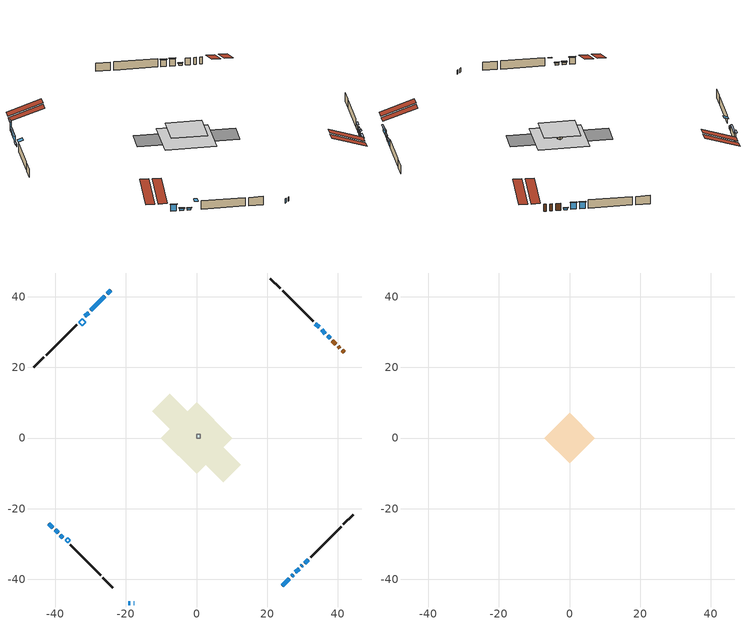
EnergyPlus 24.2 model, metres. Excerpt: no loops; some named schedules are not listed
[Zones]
central ac airloop ret air zone
 floor adiabatic (AdiabaticConst): 0,0 0,1 1,1 1,0 z0
 wall adiabatic (AdiabaticConst): 0,1 0,0 1,0 1,1 0,1 z0:1
 ceiling adiabatic (AdiabaticConst): 1,0 1,1 0,1 0,0 z1
conditioned space
 floor adiabatic (AdiabaticFloorConstruction): -10.07,0 0,10.07 10.07,0 0,-10.07 z0
 floor foundation (Slab1 construction): -12.57,7.52 -7.52,12.57 12.57,-7.52 7.52,-12.57 z0
 wall outside (AdiabaticWallConstruction 1): 41.76,24.29 41.27,24.78 / 40.61,25.44 40.12,25.93 / 39.46,26.59 38.47,27.58 z0:2.03
 wall outside (AdiabaticWallConstruction): -19.35,-46.71 -18.73,-46.71 / -17.8,-46.71 -17.6,-46.71 / 29.71,-36.35 29.99,-36.06 z0:1.22; -24.29,41.76 -25.28,40.77 z0:3.2; -25.93,40.12 -29.89,36.16 / -41.76,-24.29 -40.68,-25.37 / 34.76,31.3 33.68,32.37 z0:1.88; -30.54,35.51 -31.63,34.43 / -38.53,-27.53 -37.8,-28.25 z0:0.51; 24.29,-41.76 26.26,-39.79 z0:1.58; 26.92,-39.13 27.35,-38.7 z0:2.11; 28.01,-38.04 29.05,-37 z0:1.47; 30.65,-35.4 31.64,-34.41 z0:1.6; -40.03,-26.02 -39.18,-26.87 z0:0.61; 37.81,28.24 37.13,28.92 z0:0.48; 36.47,29.58 35.41,30.64 z0:2.01
 wall outside (Wall1 construction): 32.29,-33.76 40.94,-25.12 / -35.77,-30.28 -27.13,-38.92 / -33.96,32.1 -42.6,23.46 / 33.02,33.03 24.38,41.67 z0:2.44
 wall outside (Wall4 construction): 41.59,-24.46 44.39,-21.66 / -26.47,-39.58 -23.68,-42.37 / -43.25,22.8 -46.05,20 / 23.72,42.33 20.93,45.12 z0:2.44
 window (WindowConstruction 14): -19.35,-46.71 -18.73,-46.71 z0:1.22
 window (WindowConstruction 3): -24.29,41.76 -25.28,40.77 z0:3.2
 window (WindowConstruction 4): -25.93,40.12 -29.89,36.16 z0:1.88
 window (WindowConstruction 5): -30.55,35.51 -31.63,34.43 z0:0.51
 window (WindowConstruction 6): 24.29,-41.76 26.26,-39.79 z0:1.58
 window (WindowConstruction 15): -17.8,-46.71 -17.6,-46.71 z0:1.22
 window (WindowConstruction 7): 26.92,-39.13 27.35,-38.7 z0:2.11
 window (WindowConstruction 8): 28.01,-38.04 29.05,-37 z0:1.47
 window (WindowConstruction 9): 29.71,-36.34 29.99,-36.06 z0:1.22
 window (WindowConstruction 10): 30.65,-35.4 31.64,-34.41 z0:1.6
 window (WindowConstruction 11): -41.76,-24.29 -40.68,-25.37 z0:1.88
 window (WindowConstruction 12): -40.03,-26.02 -39.18,-26.87 z0:0.61
 window (WindowConstruction 13): -38.53,-27.53 -37.8,-28.25 z0:0.51
 window (WindowConstruction): 37.81,28.24 37.13,28.92 z0:0.48
 window (WindowConstruction 1): 36.47,29.58 35.41,30.64 z0:2.01
 window (WindowConstruction 2): 34.76,31.3 33.68,32.37 z0:1.88
 door (Door): 41.76,24.29 41.27,24.78 z0:2.03
 door (Door 1): 40.61,25.44 40.12,25.93 z0:2.03
 door (Door 2): 39.46,26.59 38.47,27.58 z0:2.03
 ceiling adiabatic (AdiabaticFloorConstruction): 0,-10.07 10.07,0 0,10.07 -10.07,0 z0
 roof outside (Roof2 construction): 23.63,-42.42,2.44 16.8,-35.58,5.66 14.99,-37.38,5.66 21.83,-44.22,2.44; -42.42,-23.63,2.44 -35.58,-16.8,5.66 -37.38,-14.99,5.66 -44.22,-21.83,2.44; -23.63,42.42,2.44 -16.8,35.58,5.66 -14.99,37.38,5.66 -21.83,44.22,2.44; 42.42,23.63,2.44 35.58,16.8,5.66 37.38,14.99,5.66 44.22,21.83,2.44
 roof outside (AdiabaticRoofConstruction): -33.3,32.75,2.44 -32.33,31.79,2.89 -31.32,32.81,2.89 -32.28,33.77,2.44; -36.43,-29.62,2.44 -35.75,-28.94,2.76 -36.47,-28.22,2.76 -37.15,-28.9,2.44
 skylight (SkylightConstruction): -33.3,32.75,2.44 -32.33,31.79,2.89 -31.32,32.81,2.89 -32.28,33.77,2.44
 skylight (SkylightConstruction 1): -36.43,-29.62,2.44 -35.75,-28.94,2.76 -36.47,-28.22,2.76 -37.15,-28.9,2.44
attic - vented
 floor to conditioned space (Floor1 construction Reversed): -7.12,0 0,7.12 7.12,0 0,-7.12 z2.44
 roof outside (Roof1 construction): 21.17,-44.88,2.44 14.24,-37.94,5.71 12.41,-39.77,5.71 19.35,-46.71,2.44; -44.88,-21.17,2.44 -37.94,-14.24,5.71 -39.77,-12.41,5.71 -46.71,-19.35,2.44; -21.17,44.88,2.44 -14.24,37.94,5.71 -12.41,39.77,5.71 -19.35,46.71,2.44; 44.88,21.17,2.44 37.94,14.24,5.71 39.77,12.41,5.71 46.71,19.35,2.44
shading: -25.42,40.63 -24.15,41.9 -24.44,42.19 -25.71,40.92 z3.4; -30.03,36.02 -25.79,40.26 -26.08,40.55 -30.32,36.31 z2.08; -31.77,34.28 -30.4,35.65 -30.69,35.94 -32.06,34.58 z0.71; 26.41,-39.65 24.15,-41.9 24.44,-42.19 26.7,-39.94 z1.78; 27.49,-38.56 26.78,-39.27 27.07,-39.56 27.79,-38.85 z2.31; 29.19,-36.86 27.87,-38.18 28.16,-38.48 29.48,-37.15 z1.67; 30.14,-35.92 29.56,-36.49 29.86,-36.78 30.43,-36.21 z1.42; 31.78,-34.27 30.51,-35.54 30.8,-35.83 32.07,-34.56 z1.8; -40.54,-25.51 -41.9,-24.15 -42.19,-24.44 -40.83,-25.8 z2.08; -39.04,-27.01 -40.17,-25.88 -40.46,-26.17 -39.33,-27.3 z0.81; -37.66,-28.39 -38.67,-27.38 -38.96,-27.68 -37.95,-28.68 z0.71; 36.99,29.06 37.95,28.1 38.25,28.39 37.28,29.35 z0.68; 35.27,30.78 36.62,29.44 36.91,29.73 35.56,31.07 z2.21; 33.54,32.52 34.9,31.15 35.19,31.44 33.83,32.81 z2.08
[Building]
Building 1: Terrain=Suburbs
[Site:Location]
Ottawa Intl AP_ON: Latitude {deg}=45.32; Longitude {deg}=-75.67; Time Zone {hr}=-5; Elevation {m}=115; Keep Site Location Information=Yes
[Site:GroundTemperature:Shallow]
1.18808, -1.19398, -1.38475, -0.254337, 4.28362, 8.80044, 12.7163, 15.1969, 15.4076, 13.3901, 9.57408, 5.19582
[Site:WaterMainsTemperature]
Calculation Method=Schedule; Temperature Schedule=mains temperature schedule
[Material] Roughness=Rough; Thermal Absorptance=0.9
Name | Thickness {m} | Conductivity {W/m-K} | Density {kg/m3} | Specific Heat {J/kg-K} | Solar Absorptance | Visible Absorptance
asphalt or fiberglass shingles | 0.00635 | 0.162714 | 1121.4 | 1465.45 | 0.95 | 0.95
asphalt or fiberglass shingles 1 | 0.00635 | 0.162714 | 1121.4 | 1465.45 | 0.7 | 0.7
ceiling loosefill ins | 0.338667 | 0.0480833 | 16.02 | 1046.75 | 0.7 | 0.7
ceiling stud and cavity | 0.1397 | 0.165285 | 65.682 | 1177.47 | 0.7 | 0.7
concrete 4.0 in. | 0.1016 | 1.803125 | 2242.8 | 837.4 | 0.7 | 0.7
door material | 0.04445 | 0.188738 | 512.64 | 1214.23 | 0.7 | 0.7
door material 1 | 0.04445 | 0.053851 | 512.64 | 1214.23 | 0.7 | 0.7
door material 2 | 0.04445 | 0.20624 | 512.64 | 1214.23 | 0.7 | 0.7
floor covering | 0.0127 | 0.0433444 | 54.468 | 1339.84 | 0.6 | 0.6
floor rigid ins; roof rigid ins 1; wall rigid ins 1 | 0.512978 | 0.029427 | 32.04 | 1214.23 | 0.7 | 0.7
floor stud and cavity | 0.1397 | 1.75129 | 37.0049 | 1207.88 | 0.7 | 0.7
furniture material conditioned space 1 | 0.1524 | 0.115458 | 640.8 | 1214.23 | 0.6 | 0.6
gypsum board | 0.0127 | 0.160291 | 801 | 837.4 | 0.6 | 0.6
interior vertical ins | 0.025908 | 0.029427 | 32.04 | 1214.23 | 0.7 | 0.7
osb sheathing 0.5 in. | 0.0127 | 0.115458 | 512.64 | 1214.23 | 0.7 | 0.7
osb sheathing 0.75 in. | 0.01905 | 0.115458 | 512.64 | 1214.23 | 0.7 | 0.7
roof rigid ins | 0.103632 | 0.029427 | 32.04 | 1214.23 | 0.7 | 0.7
roof stud and cavity | 0.2032 | 0.104172 | 78.34581 | 1123.46 | 0.7 | 0.7
roof stud and cavity 1 | 0.18415 | 1.78685 | 37.0049 | 1207.88 | 0.6 | 0.6
slab rigid ins | 0.0619403 | 0.029427 | 32.04 | 1214.23 | 0.7 | 0.7
wall rigid ins | 0.051816 | 0.029427 | 32.04 | 1214.23 | 0.7 | 0.7
wall stud and cavity | 0.1397 | 0.07918 | 139.0536 | 1170.24 | 0.7 | 0.7
wall stud and cavity 1 | 0.1397 | 0.891535 | 139.0536 | 1170.24 | 0.7 | 0.7
wall stud and cavity 2 | 0.0889 | 0.380278 | 52.3479 | 1209.89 | 0.7 | 0.7
wall stud and cavity 3 | 0.0889 | 0.391764 | 83.0341 | 1211.67 | 0.7 | 0.7
wood siding | 0.0254 | 0.102417 | 544.68 | 1172.36 | 0.84 | 0.84
wood siding 1; wood siding 2 | 0.0254 | 0.102417 | 544.68 | 1172.36 | 0.7 | 0.7
[Material:NoMass]
Adiabatic: Roughness=Rough; Thermal Resistance {m2-K/W}=176.1; Thermal Absorptance=0.9; Solar Absorptance=0.7; Visible Absorptance=0.7
[WindowMaterial:SimpleGlazingSystem]
Name | U-Factor {W/m2-K} | Solar Heat Gain Coefficient
SkylightMaterial | 2.49337 | 0.5945
WindowMaterial | 3.03035 | 0.54
WindowMaterial 1 | 2.89181 | 0.69
WindowMaterial 10 | 2.96903 | 0.62
WindowMaterial 11 | 3.026374 | 0.54
WindowMaterial 12 | 6.93965 | 0.69
WindowMaterial 2 | 6.61317 | 0.78
WindowMaterial 3 | 2.88329 | 0.7
WindowMaterial 4 | 6.55752 | 0.8
WindowMaterial 5 | 3.023535 | 0.55
WindowMaterial 6 | 2.90259 | 0.68
WindowMaterial 7 | 3.06271 | 0.55
WindowMaterial 8 | 2.90373 | 0.68
WindowMaterial 9 | 3.01559 | 0.58
[Construction]
AdiabaticConst: Adiabatic
AdiabaticFloorConstruction: floor stud and cavity, floor rigid ins, osb sheathing 0.75 in., floor covering
AdiabaticRoofConstruction: asphalt or fiberglass shingles 1, roof rigid ins 1, osb sheathing 0.75 in., roof stud and cavity 1
AdiabaticWallConstruction: wood siding 1, wall rigid ins 1, wall stud and cavity 2, gypsum board
AdiabaticWallConstruction 1: wood siding 2, wall rigid ins 1, wall stud and cavity 2, gypsum board
Door: door material
Door 1: door material 1
Door 2: door material 2
Floor1 construction Reversed: gypsum board, ceiling stud and cavity, ceiling loosefill ins
furniture construction conditioned space 1: furniture material conditioned space 1
PartitionWallConstruction: gypsum board, wall stud and cavity 3, gypsum board
Roof1 construction: asphalt or fiberglass shingles
Roof2 construction: asphalt or fiberglass shingles, roof rigid ins, osb sheathing 0.75 in., roof stud and cavity, gypsum board
SkylightConstruction; SkylightConstruction 1: SkylightMaterial
Slab1 construction: slab rigid ins, concrete 4.0 in.
Wall1 construction: wood siding, wall rigid ins, osb sheathing 0.5 in., wall stud and cavity, gypsum board
Wall4 construction: wood siding, osb sheathing 0.5 in., wall stud and cavity 1, gypsum board
WindowConstruction: WindowMaterial
WindowConstruction 1: WindowMaterial 1
WindowConstruction 10; WindowConstruction 6: WindowMaterial 6
WindowConstruction 11; WindowConstruction 2: WindowMaterial 2
WindowConstruction 12: WindowMaterial 10
WindowConstruction 13; WindowConstruction 5: WindowMaterial 5
WindowConstruction 14: WindowMaterial 11
WindowConstruction 15: WindowMaterial 12
WindowConstruction 3: WindowMaterial 3
WindowConstruction 4: WindowMaterial 4
WindowConstruction 7: WindowMaterial 7
WindowConstruction 8: WindowMaterial 8
WindowConstruction 9: WindowMaterial 9
[Zone] Multiplier=1
Name | Volume {m3} | Part of Total Floor Area
attic - vented | 53.879 | Yes
central ac airloop ret air zone | 1 | No
conditioned space | 593.3 | Yes
[Space]
Name | Zone | Volume {m3} | Space Type
attic - vented 1 | attic - vented | 53.879
central ac airloop ret air space | central ac airloop ret air zone |  | Plenum Space Type
conditioned space 1 | conditioned space | 593.3
[OtherEquipment] Design Level Calculation Method=EquipmentLevel
Name | Fuel Type | Zone or ZoneList or Space or SpaceList | Schedule | Design Level {W} | Fraction Latent | Fraction Radiant | Fraction Lost
central ac airloop_0 RetCondToDZ; central ac airloop_0 SupCondToDZ; central ac airloop_0 SupSensLkToDZ | None | attic - vented 1 | Always On Discrete | 0 | 0 | 0 | 0
central ac airloop_0 SupLatLkToDZ | None | attic - vented 1 | Always On Discrete | 0 | 1 | 0 | 0
central ac airloop_0 RetCondToRP; central ac airloop_0 RetSensLkToRP | None | central ac airloop ret air space | Always On Discrete | 0 | 0 | 0 | 0
central ac airloop_0 RetLatLkToRP | None | central ac airloop ret air space | Always On Discrete | 0 | 1 | 0 | 0
central ac airloop_0 SupCondToLv; central ac airloop_0 SupSensLkToCond; mech vent house fan sensible load | None | conditioned space 1 | Always On Discrete | 0 | 0 | 0 | 0
central ac airloop_0 SupLatLkToCond; mech vent house fan latent load | None | conditioned space 1 | Always On Discrete | 0 | 1 | 0 | 0
clothes dryer 1 | Electricity | conditioned space 1 | clothes dryer schedule | 0 | 0.015 | 0.081 | 0.85
cooking range 1 | Electricity | conditioned space 1 | cooking range schedule | 0 | 0.08 | 0.432 | 0.2
general water use latent | None | conditioned space 1 | general water use schedule | 62.594 | 1 | 0 | 0
general water use sensible | None | conditioned space 1 | general water use schedule | -61.6891 | 0 | 0.6 | 0
water heater energy adjustment1 | Electricity | conditioned space 1 | Always On Discrete | 0.01 | 0 | 0 | 1
[ZoneInfiltration:DesignFlowRate] Schedule=Always On Discrete; Design Flow Rate Calculation Method=Flow/Zone; Design Flow Rate {m3/s}=0
Name | Zone or ZoneList or Space or SpaceList
attic_vented 1 duct leakage imbalance infil flow | attic - vented 1
infil flow; natural vent flow; whole house fan flow | conditioned space 1
[ZoneInfiltration:EffectiveLeakageArea]
infil attic - vented 1: Zone or Space=attic - vented 1; Schedule=Always On Discrete; Effective Air Leakage Area {cm2}=4272.84; Stack Coefficient=0.000227433; Wind Coefficient=1.01894e-05
[ZoneMixing] Schedule=Always On Continuous; Design Flow Rate Calculation Method=Flow/Zone; Design Flow Rate {m3/s}=0
Name | Zone or Space | Source Zone or Space
central ac airloop_0 ZoneMixCondToDZ mix; whole house fan mix | attic - vented | conditioned space
central ac airloop_0 ZoneMixDZToCond mix | conditioned space | attic - vented
[SpaceList]
Plenum Space Type: central ac airloop ret air space
[SurfaceProperty:ExposedFoundationPerimeter]
Slab1: Exposed Perimeter Calculation Method=TotalExposedPerimeter; Total Exposed Perimeter {m}=71.119
[InternalMass] Zone or ZoneList=conditioned space; Space or SpaceList=conditioned space 1
Name | Construction | Surface Area {m2}
furniture mass conditioned space 1 | furniture construction conditioned space 1 | 162.384
partition wall mass | PartitionWallConstruction | 405.96
[Lights]
interior lighting: Zone or ZoneList or Space or SpaceList=conditioned space 1; Schedule=interior lighting schedule; Design Level Calculation Method=LightingLevel; Lighting Level {W}=343.2; Return Air Fraction=0; Fraction Radiant=0.6; Fraction Visible=0.2; Fraction Replaceable=1
[People]
occupants: Zone or ZoneList or Space or SpaceList=conditioned space 1; Number of People Schedule=occupants schedule; Number of People Calculation Method=People; Number of People=3; Fraction Radiant=0.314171; Sensible Heat Fraction=0.56303; Activity Level Schedule=occupants activity schedule; Carbon Dioxide Generation Rate {m3/s-W}=0; Enable ASHRAE 55 Comfort Warnings=No; Mean Radiant Temperature Calculation Type=EnclosureAveraged
[ElectricEquipment] Zone or ZoneList or Space or SpaceList=conditioned space 1; Design Level Calculation Method=EquipmentLevel
Name | Schedule | Design Level {W} | Fraction Latent | Fraction Radiant | Fraction Lost
clothes dryer | clothes dryer schedule | 140.772 | 0.015 | 0.081 | 0.85
clothes washer | clothes washer schedule | 32.1985 | 0.03 | 0.162 | 0.7
cooking range | cooking range schedule | 215.147 | 0.08 | 0.432 | 0.2
dishwasher | dishwasher schedule | 66.8632 | 0.3 | 0.18 | 0.4
fridge | fridge schedule | 72.9452 | 0 | 0.6 | 0
mech vent house fan | mech vent house fan schedule | 19.9167 | 0 | 0 | 0.5
mech vent house fan cfis | mech vent house fan cfis schedule | 0 | 0 | 0 | 0
mech vent range fan 0 | mech vent range fan 0 schedule | 43 | 0 | 0 | 1
misc plug loads | misc plug loads schedule | 494.7 | 0.045 | 0.513 | 0.1
whole house fan | Always On Discrete | 0 | 0 | 0 | 1
[AirLoopHVAC:ReturnPlenum]
Air Loop HVAC Return Plenum 1: Zone=central ac airloop ret air zone
[Foundation:Kiva]
Foundation Kiva 1: Initial Indoor Air Temperature {C}=18; Interior Vertical Insulation Material=interior vertical ins; Interior Vertical Insulation Depth {m}=0.1016; Wall Height Above Grade {m}=0.1016; Wall Depth Below Slab {m}=0.2032
[Foundation:Kiva:Settings]
Soil Conductivity {W/m-K}=0.849921; Soil Density {kg/m3}=1842.3; Soil Specific Heat {J/kg-K}=418.7; Ground Solar Absorptivity=0.9; Ground Thermal Absorptivity=0.9; Ground Surface Roughness {m}=0.03; Far-Field Width {m}=40; Deep-Ground Boundary Condition=ZeroFlux; Deep-Ground Depth {m}=40; Minimum Cell Dimension {m}=0.2; Maximum Cell Growth Coefficient=3; Simulation Timestep=Timestep
[Exterior:Lights]
exterior lighting: Schedule=exterior lighting schedule; Design Level {W}=75.6
[EnergyManagementSystem:Sensor] Output:Variable or Output:Meter Index Key=attic - vented
Name | Output:Variable or Output:Meter
central_ac_airloop_0_DZ_T_s | Zone Air Temperature
central_ac_airloop_0_DZ_W_s | Zone Mean Air Humidity Ratio
[Schedule:Constant]
Name | Hourly Value
Always On Discrete; Always On Continuous; mech vent house fan schedule; mech vent house fan cfis schedule | 1
occupants activity schedule | 117.228
fridge schedule | 0
[Schedule:Week:Daily]
interior lighting schedule Week Rule - Jan1-Jan27: interior lighting schedule day, interior lighting schedule day, interior lighting schedule day, interior lighting schedule day, interior lighting schedule day, interior lighting schedule day, interior lighting schedule day, interior lighting schedule default day, interior lighting schedule default day, interior lighting schedule default day, interior lighting schedule default day, interior lighting schedule default day
interior lighting schedule Week Rule - Jan28-Feb3: interior lighting schedule day, interior lighting schedule day, interior lighting schedule day, interior lighting schedule day, interior lighting schedule day 1, interior lighting schedule day 1, interior lighting schedule day 1, interior lighting schedule default day, interior lighting schedule default day, interior lighting schedule default day, interior lighting schedule default day, interior lighting schedule default day
interior lighting schedule Week Rule - Feb4-Feb24: interior lighting schedule day 1, interior lighting schedule day 1, interior lighting schedule day 1, interior lighting schedule day 1, interior lighting schedule day 1, interior lighting schedule day 1, interior lighting schedule day 1, interior lighting schedule default day, interior lighting schedule default day, interior lighting schedule default day, interior lighting schedule default day, interior lighting schedule default day
interior lighting schedule Week Rule - Feb25-Mar3: interior lighting schedule day 1, interior lighting schedule day 1, interior lighting schedule day 1, interior lighting schedule day 1, interior lighting schedule day 2, interior lighting schedule day 2, interior lighting schedule day 2, interior lighting schedule default day, interior lighting schedule default day, interior lighting schedule default day, interior lighting schedule default day, interior lighting schedule default day
interior lighting schedule Week Rule - Mar4-Mar31: interior lighting schedule day 2, interior lighting schedule day 2, interior lighting schedule day 2, interior lighting schedule day 2, interior lighting schedule day 2, interior lighting schedule day 2, interior lighting schedule day 2, interior lighting schedule default day, interior lighting schedule default day, interior lighting schedule default day, interior lighting schedule default day, interior lighting schedule default day
interior lighting schedule Week Rule - Apr1-Apr28: interior lighting schedule day 3, interior lighting schedule day 3, interior lighting schedule day 3, interior lighting schedule day 3, interior lighting schedule day 3, interior lighting schedule day 3, interior lighting schedule day 3, interior lighting schedule default day, interior lighting schedule default day, interior lighting schedule default day, interior lighting schedule default day, interior lighting schedule default day
interior lighting schedule Week Rule - Apr29-May5: interior lighting schedule day 3, interior lighting schedule day 3, interior lighting schedule day 4, interior lighting schedule day 4, interior lighting schedule day 4, interior lighting schedule day 4, interior lighting schedule day 4, interior lighting schedule default day, interior lighting schedule default day, interior lighting schedule default day, interior lighting schedule default day, interior lighting schedule default day
interior lighting schedule Week Rule - May6-May26: interior lighting schedule day 4, interior lighting schedule day 4, interior lighting schedule day 4, interior lighting schedule day 4, interior lighting schedule day 4, interior lighting schedule day 4, interior lighting schedule day 4, interior lighting schedule default day, interior lighting schedule default day, interior lighting schedule default day, interior lighting schedule default day, interior lighting schedule default day
interior lighting schedule Week Rule - May27-Jun2: interior lighting schedule day 4, interior lighting schedule day 4, interior lighting schedule day 4, interior lighting schedule day 4, interior lighting schedule day 4, interior lighting schedule day 5, interior lighting schedule day 5, interior lighting schedule default day, interior lighting schedule default day, interior lighting schedule default day, interior lighting schedule default day, interior lighting schedule default day
interior lighting schedule Week Rule - Jun3-Jun30: interior lighting schedule day 5, interior lighting schedule day 5, interior lighting schedule day 5, interior lighting schedule day 5, interior lighting schedule day 5, interior lighting schedule day 5, interior lighting schedule day 5, interior lighting schedule default day, interior lighting schedule default day, interior lighting schedule default day, interior lighting schedule default day, interior lighting schedule default day
interior lighting schedule Week Rule - Jul1-Jul28: interior lighting schedule day 6, interior lighting schedule day 6, interior lighting schedule day 6, interior lighting schedule day 6, interior lighting schedule day 6, interior lighting schedule day 6, interior lighting schedule day 6, interior lighting schedule default day, interior lighting schedule default day, interior lighting schedule default day, interior lighting schedule default day, interior lighting schedule default day
interior lighting schedule Week Rule - Jul29-Aug4: interior lighting schedule day 6, interior lighting schedule day 6, interior lighting schedule day 6, interior lighting schedule day 7, interior lighting schedule day 7, interior lighting schedule day 7, interior lighting schedule day 7, interior lighting schedule default day, interior lighting schedule default day, interior lighting schedule default day, interior lighting schedule default day, interior lighting schedule default day
interior lighting schedule Week Rule - Aug5-Aug25: interior lighting schedule day 7, interior lighting schedule day 7, interior lighting schedule day 7, interior lighting schedule day 7, interior lighting schedule day 7, interior lighting schedule day 7, interior lighting schedule day 7, interior lighting schedule default day, interior lighting schedule default day, interior lighting schedule default day, interior lighting schedule default day, interior lighting schedule default day
interior lighting schedule Week Rule - Aug26-Sep1: interior lighting schedule day 7, interior lighting schedule day 7, interior lighting schedule day 7, interior lighting schedule day 7, interior lighting schedule day 7, interior lighting schedule day 7, interior lighting schedule day 8, interior lighting schedule default day, interior lighting schedule default day, interior lighting schedule default day, interior lighting schedule default day, interior lighting schedule default day
interior lighting schedule Week Rule - Sep2-Sep29: interior lighting schedule day 8, interior lighting schedule day 8, interior lighting schedule day 8, interior lighting schedule day 8, interior lighting schedule day 8, interior lighting schedule day 8, interior lighting schedule day 8, interior lighting schedule default day, interior lighting schedule default day, interior lighting schedule default day, interior lighting schedule default day, interior lighting schedule default day
interior lighting schedule Week Rule - Sep30-Oct6: interior lighting schedule day 8, interior lighting schedule day 9, interior lighting schedule day 9, interior lighting schedule day 9, interior lighting schedule day 9, interior lighting schedule day 9, interior lighting schedule day 9, interior lighting schedule default day, interior lighting schedule default day, interior lighting schedule default day, interior lighting schedule default day, interior lighting schedule default day
interior lighting schedule Week Rule - Oct7-Oct27: interior lighting schedule day 9, interior lighting schedule day 9, interior lighting schedule day 9, interior lighting schedule day 9, interior lighting schedule day 9, interior lighting schedule day 9, interior lighting schedule day 9, interior lighting schedule default day, interior lighting schedule default day, interior lighting schedule default day, interior lighting schedule default day, interior lighting schedule default day
interior lighting schedule Week Rule - Oct28-Nov3: interior lighting schedule day 9, interior lighting schedule day 9, interior lighting schedule day 9, interior lighting schedule day 9, interior lighting schedule day 10, interior lighting schedule day 10, interior lighting schedule day 10, interior lighting schedule default day, interior lighting schedule default day, interior lighting schedule default day, interior lighting schedule default day, interior lighting schedule default day
interior lighting schedule Week Rule - Nov4-Nov24: interior lighting schedule day 10, interior lighting schedule day 10, interior lighting schedule day 10, interior lighting schedule day 10, interior lighting schedule day 10, interior lighting schedule day 10, interior lighting schedule day 10, interior lighting schedule default day, interior lighting schedule default day, interior lighting schedule default day, interior lighting schedule default day, interior lighting schedule default day
interior lighting schedule Week Rule - Nov25-Dec1: interior lighting schedule day 10, interior lighting schedule day 10, interior lighting schedule day 10, interior lighting schedule day 10, interior lighting schedule day 10, interior lighting schedule day 10, interior lighting schedule day 11, interior lighting schedule default day, interior lighting schedule default day, interior lighting schedule default day, interior lighting schedule default day, interior lighting schedule default day
interior lighting schedule Week Rule - Dec2-Dec31: interior lighting schedule day 11, interior lighting schedule day 11, interior lighting schedule day 11, interior lighting schedule day 11, interior lighting schedule day 11, interior lighting schedule day 11, interior lighting schedule day 11, interior lighting schedule default day, interior lighting schedule default day, interior lighting schedule default day, interior lighting schedule default day, interior lighting schedule default day
occupants schedule Week Rule - Jan1-Dec31: occupants schedule day, occupants schedule day, occupants schedule day, occupants schedule day, occupants schedule day, occupants schedule day, occupants schedule day, occupants schedule default day, occupants schedule default day, occupants schedule default day, occupants schedule default day, occupants schedule default day
clothes dryer schedule Week Rule - Jan1-Dec31: clothes dryer schedule day, clothes dryer schedule day, clothes dryer schedule day, clothes dryer schedule day, clothes dryer schedule day, clothes dryer schedule day, clothes dryer schedule day, clothes dryer schedule default day, clothes dryer schedule default day, clothes dryer schedule default day, clothes dryer schedule default day, clothes dryer schedule default day
clothes washer schedule Week Rule - Jan1-Dec31: clothes washer schedule day, clothes washer schedule day, clothes washer schedule day, clothes washer schedule day, clothes washer schedule day, clothes washer schedule day, clothes washer schedule day, clothes washer schedule default day, clothes washer schedule default day, clothes washer schedule default day, clothes washer schedule default day, clothes washer schedule default day
cooking range schedule Week Rule - Jan1-Dec31: cooking range schedule day, cooking range schedule day, cooking range schedule day, cooking range schedule day, cooking range schedule day, cooking range schedule day, cooking range schedule day, cooking range schedule default day, cooking range schedule default day, cooking range schedule default day, cooking range schedule default day, cooking range schedule default day
dishwasher schedule Week Rule - Jan1-Dec31: dishwasher schedule day, dishwasher schedule day, dishwasher schedule day, dishwasher schedule day, dishwasher schedule day, dishwasher schedule day, dishwasher schedule day, dishwasher schedule default day, dishwasher schedule default day, dishwasher schedule default day, dishwasher schedule default day, dishwasher schedule default day
mech vent range fan 0 schedule Week Rule - Jan1-Dec31: mech vent range fan 0 schedule day, mech vent range fan 0 schedule day, mech vent range fan 0 schedule day, mech vent range fan 0 schedule day, mech vent range fan 0 schedule day, mech vent range fan 0 schedule day, mech vent range fan 0 schedule day, mech vent range fan 0 schedule default day, mech vent range fan 0 schedule default day, mech vent range fan 0 schedule default day, mech vent range fan 0 schedule default day, mech vent range fan 0 schedule default day
misc plug loads schedule Week Rule - Jan1-Dec31: misc plug loads schedule day, misc plug loads schedule day, misc plug loads schedule day, misc plug loads schedule day, misc plug loads schedule day, misc plug loads schedule day, misc plug loads schedule day, misc plug loads schedule default day, misc plug loads schedule default day, misc plug loads schedule default day, misc plug loads schedule default day, misc plug loads schedule default day
general water use schedule Week Rule - Jan1-Dec31: general water use schedule day, general water use schedule day, general water use schedule day, general water use schedule day, general water use schedule day, general water use schedule day, general water use schedule day, general water use schedule default day, general water use schedule default day, general water use schedule default day, general water use schedule default day, general water use schedule default day
exterior lighting schedule Week Rule - Jan1-Jan27: exterior lighting schedule day, exterior lighting schedule day, exterior lighting schedule day, exterior lighting schedule day, exterior lighting schedule day, exterior lighting schedule day, exterior lighting schedule day, exterior lighting schedule default day, exterior lighting schedule default day, exterior lighting schedule default day, exterior lighting schedule default day, exterior lighting schedule default day
exterior lighting schedule Week Rule - Jan28-Feb3: exterior lighting schedule day, exterior lighting schedule day, exterior lighting schedule day, exterior lighting schedule day, exterior lighting schedule day 1, exterior lighting schedule day 1, exterior lighting schedule day 1, exterior lighting schedule default day, exterior lighting schedule default day, exterior lighting schedule default day, exterior lighting schedule default day, exterior lighting schedule default day
exterior lighting schedule Week Rule - Feb4-Feb24: exterior lighting schedule day 1, exterior lighting schedule day 1, exterior lighting schedule day 1, exterior lighting schedule day 1, exterior lighting schedule day 1, exterior lighting schedule day 1, exterior lighting schedule day 1, exterior lighting schedule default day, exterior lighting schedule default day, exterior lighting schedule default day, exterior lighting schedule default day, exterior lighting schedule default day
exterior lighting schedule Week Rule - Feb25-Mar3: exterior lighting schedule day 1, exterior lighting schedule day 1, exterior lighting schedule day 1, exterior lighting schedule day 1, exterior lighting schedule day 2, exterior lighting schedule day 2, exterior lighting schedule day 2, exterior lighting schedule default day, exterior lighting schedule default day, exterior lighting schedule default day, exterior lighting schedule default day, exterior lighting schedule default day
exterior lighting schedule Week Rule - Mar4-Mar31: exterior lighting schedule day 2, exterior lighting schedule day 2, exterior lighting schedule day 2, exterior lighting schedule day 2, exterior lighting schedule day 2, exterior lighting schedule day 2, exterior lighting schedule day 2, exterior lighting schedule default day, exterior lighting schedule default day, exterior lighting schedule default day, exterior lighting schedule default day, exterior lighting schedule default day
exterior lighting schedule Week Rule - Apr1-Apr28: exterior lighting schedule day 3, exterior lighting schedule day 3, exterior lighting schedule day 3, exterior lighting schedule day 3, exterior lighting schedule day 3, exterior lighting schedule day 3, exterior lighting schedule day 3, exterior lighting schedule default day, exterior lighting schedule default day, exterior lighting schedule default day, exterior lighting schedule default day, exterior lighting schedule default day
exterior lighting schedule Week Rule - Apr29-May5: exterior lighting schedule day 3, exterior lighting schedule day 3, exterior lighting schedule day 4, exterior lighting schedule day 4, exterior lighting schedule day 4, exterior lighting schedule day 4, exterior lighting schedule day 4, exterior lighting schedule default day, exterior lighting schedule default day, exterior lighting schedule default day, exterior lighting schedule default day, exterior lighting schedule default day
exterior lighting schedule Week Rule - May6-May26: exterior lighting schedule day 4, exterior lighting schedule day 4, exterior lighting schedule day 4, exterior lighting schedule day 4, exterior lighting schedule day 4, exterior lighting schedule day 4, exterior lighting schedule day 4, exterior lighting schedule default day, exterior lighting schedule default day, exterior lighting schedule default day, exterior lighting schedule default day, exterior lighting schedule default day
exterior lighting schedule Week Rule - May27-Jun2: exterior lighting schedule day 4, exterior lighting schedule day 4, exterior lighting schedule day 4, exterior lighting schedule day 4, exterior lighting schedule day 4, exterior lighting schedule day 5, exterior lighting schedule day 5, exterior lighting schedule default day, exterior lighting schedule default day, exterior lighting schedule default day, exterior lighting schedule default day, exterior lighting schedule default day
[Schedule:Year]
interior lighting schedule: interior lighting schedule Week Rule - Jan1-Jan27, 1, 1, 1, 27, interior lighting schedule Week Rule - Jan28-Feb3, 1, 28, 2, 3, interior lighting schedule Week Rule - Feb4-Feb24, 2, 4, 2, 24, interior lighting schedule Week Rule - Feb25-Mar3, 2, 25, 3, 3, interior lighting schedule Week Rule - Mar4-Mar31, 3, 4, 3, 31, interior lighting schedule Week Rule - Apr1-Apr28, 4, 1, 4, 28, interior lighting schedule Week Rule - Apr29-May5, 4, 29, 5, 5, interior lighting schedule Week Rule - May6-May26, 5, 6, 5, 26, interior lighting schedule Week Rule - May27-Jun2, 5, 27, 6, 2, interior lighting schedule Week Rule - Jun3-Jun30, 6, 3, 6, 30, interior lighting schedule Week Rule - Jul1-Jul28, 7, 1, 7, 28, interior lighting schedule Week Rule - Jul29-Aug4, 7, 29, 8, 4, interior lighting schedule Week Rule - Aug5-Aug25, 8, 5, 8, 25, interior lighting schedule Week Rule - Aug26-Sep1, 8, 26, 9, 1, interior lighting schedule Week Rule - Sep2-Sep29, 9, 2, 9, 29, interior lighting schedule Week Rule - Sep30-Oct6, 9, 30, 10, 6, interior lighting schedule Week Rule - Oct7-Oct27, 10, 7, 10, 27, interior lighting schedule Week Rule - Oct28-Nov3, 10, 28, 11, 3, interior lighting schedule Week Rule - Nov4-Nov24, 11, 4, 11, 24, interior lighting schedule Week Rule - Nov25-Dec1, 11, 25, 12, 1, interior lighting schedule Week Rule - Dec2-Dec31, 12, 2, 12, 31
occupants schedule: occupants schedule Week Rule - Jan1-Dec31, 1, 1, 12, 31
clothes dryer schedule: clothes dryer schedule Week Rule - Jan1-Dec31, 1, 1, 12, 31
clothes washer schedule: clothes washer schedule Week Rule - Jan1-Dec31, 1, 1, 12, 31
cooking range schedule: cooking range schedule Week Rule - Jan1-Dec31, 1, 1, 12, 31
dishwasher schedule: dishwasher schedule Week Rule - Jan1-Dec31, 1, 1, 12, 31
mech vent range fan 0 schedule: mech vent range fan 0 schedule Week Rule - Jan1-Dec31, 1, 1, 12, 31
misc plug loads schedule: misc plug loads schedule Week Rule - Jan1-Dec31, 1, 1, 12, 31
general water use schedule: general water use schedule Week Rule - Jan1-Dec31, 1, 1, 12, 31
exterior lighting schedule: exterior lighting schedule Week Rule - Jan1-Jan27, 1, 1, 1, 27, exterior lighting schedule Week Rule - Jan28-Feb3, 1, 28, 2, 3, exterior lighting schedule Week Rule - Feb4-Feb24, 2, 4, 2, 24, exterior lighting schedule Week Rule - Feb25-Mar3, 2, 25, 3, 3, exterior lighting schedule Week Rule - Mar4-Mar31, 3, 4, 3, 31, exterior lighting schedule Week Rule - Apr1-Apr28, 4, 1, 4, 28, exterior lighting schedule Week Rule - Apr29-May5, 4, 29, 5, 5, exterior lighting schedule Week Rule - May6-May26, 5, 6, 5, 26, exterior lighting schedule Week Rule - May27-Jun2, 5, 27, 6, 2, exterior lighting schedule Week Rule - Jun3-Jun30, 6, 3, 6, 30, exterior lighting schedule Week Rule - Jul1-Jul28, 7, 1, 7, 28, exterior lighting schedule Week Rule - Jul29-Aug4, 7, 29, 8, 4, exterior lighting schedule Week Rule - Aug5-Aug25, 8, 5, 8, 25, exterior lighting schedule Week Rule - Aug26-Sep1, 8, 26, 9, 1, exterior lighting schedule Week Rule - Sep2-Sep29, 9, 2, 9, 29, exterior lighting schedule Week Rule - Sep30-Oct6, 9, 30, 10, 6, exterior lighting schedule Week Rule - Oct7-Oct27, 10, 7, 10, 27, exterior lighting schedule Week Rule - Oct28-Nov3, 10, 28, 11, 3, exterior lighting schedule Week Rule - Nov4-Nov24, 11, 4, 11, 24, exterior lighting schedule Week Rule - Nov25-Dec1, 11, 25, 12, 1, exterior lighting schedule Week Rule - Dec2-Dec31, 12, 2, 12, 31
[Schedule:Compact]
mains temperature schedule: Through: 01/01, For: AllDays, Until: 24:00, 5.98056, Through: 01/02, For: AllDays, Until: 24:00, 5.90111, Through: 01/03, For: AllDays, Until: 24:00, 5.82222, Through: 01/04, For: AllDays, Until: 24:00, 5.74556, Through: 01/05, For: AllDays, Until: 24:00, 5.66944, Through: 01/06, For: AllDays, Until: 24:00, 5.595, Through: 01/07, For: AllDays, Until: 24:00, 5.52222, Through: 01/08, For: AllDays, Until: 24:00, 5.45, Through: 01/09, For: AllDays, Until: 24:00, 5.38, Through: 01/10, For: AllDays, Until: 24:00, 5.31111, Through: 01/11, For: AllDays, Until: 24:00, 5.24333, Through: 01/12, For: AllDays, Until: 24:00, 5.17778, Through: 01/13, For: AllDays, Until: 24:00, 5.11333, Through: 01/14, For: AllDays, Until: 24:00, 5.05, Through: 01/15, For: AllDays, Until: 24:00, 4.98833, Through: 01/16, For: AllDays, Until: 24:00, 4.92889, Through: 01/17, For: AllDays, Until: 24:00, 4.87, Through: 01/18, For: AllDays, Until: 24:00, 4.81333, Through: 01/19, For: AllDays, Until: 24:00, 4.75833, Through: 01/20, For: AllDays, Until: 24:00, 4.70444, Through: 01/21, For: AllDays, Until: 24:00, 4.65278, Through: 01/22, For: AllDays, Until: 24:00, 4.60222, Through: 01/23, For: AllDays, Until: 24:00, 4.55333, Through: 01/24, For: AllDays, Until: 24:00, 4.50667, Through: 01/25, For: AllDays, Until: 24:00, 4.46111, Through: 01/26, For: AllDays, Until: 24:00, 4.41722, Through: 01/27, For: AllDays, Until: 24:00, 4.37556, Through: 01/28, For: AllDays, Until: 24:00, 4.335, Through: 01/29, For: AllDays, Until: 24:00, 4.29667, Through: 01/30, For: AllDays, Until: 24:00, 4.26, Through: 01/31, For: AllDays, Until: 24:00, 4.225, Through: 02/01, For: AllDays, Until: 24:00, 4.19167, Through: 02/02, For: AllDays, Until: 24:00, 4.16, Through: 02/03, For: AllDays, Until: 24:00, 4.13056, Through: 02/04, For: AllDays, Until: 24:00, 4.10278, Through: 02/05, For: AllDays, Until: 24:00, 4.07667, Through: 02/06, For: AllDays, Until: 24:00, 4.05222, Through: 02/07, For: AllDays, Until: 24:00, 4.03, Through: 02/08, For: AllDays, Until: 24:00, 4.00889, Through: 02/09, For: AllDays, Until: 24:00, 3.99056, Through: 02/10, For: AllDays, Until: 24:00, 3.97333, Through: 02/11, For: AllDays, Until: 24:00, 3.95833, Through: 02/12, For: AllDays, Until: 24:00, 3.945, Through: 02/13, For: AllDays, Until: 24:00, 3.93333, Through: 02/14, For: AllDays, Until: 24:00, 3.92389, Through: 02/15, For: AllDays, Until: 24:00, 3.91611, Through: 02/16, For: AllDays, Until: 24:00, 3.91, Through: 02/17, For: AllDays, Until: 24:00, 3.90611, Through: 02/18, For: AllDays, Until: 24:00, 3.90389, Through: 02/19, For: AllDays, Until: 24:00, 3.90389, Through: 02/20, For: AllDays, Until: 24:00, 3.905, Through: 02/21, For: AllDays, Until: 24:00, 3.90889, Through: 02/22, For: AllDays, Until: 24:00, 3.91389, Through: 02/23, For: AllDays, Until: 24:00, 3.92111, Through: 02/24, For: AllDays, Until: 24:00, 3.93, Through: 02/25, For: AllDays, Until: 24:00, 3.94056, Through: 02/26, For: AllDays, Until: 24:00, 3.95333, Through: 02/27, For: AllDays, Until: 24:00, 3.96778, Through: 02/28, For: AllDays, Until: 24:00, 3.98444, Through: 03/01, For: AllDays, Until: 24:00, 4.00278, Through: 03/02, For: AllDays, Until: 24:00, 4.02278, Through: 03/03, For: AllDays, Until: 24:00, 4.04444, Through: 03/04, For: AllDays, Until: 24:00, 4.06833, Through: 03/05, For: AllDays, Until: 24:00, 4.09389, Through: 03/06, For: AllDays, Until: 24:00, 4.12111, Through: 03/07, For: AllDays, Until: 24:00, 4.15, Through: 03/08, For: AllDays, Until: 24:00, 4.18111, Through: 03/09, For: AllDays, Until: 24:00, 4.21333, Through: 03/10, For: AllDays, Until: 24:00, 4.24778, Through: 03/11, For: AllDays, Until: 24:00, 4.28389, Through: 03/12, For: AllDays, Until: 24:00, 4.32222, Through: 03/13, For: AllDays, Until: 24:00, 4.36167, Through: 03/14, For: AllDays, Until: 24:00, 4.40333, Through: 03/15, For: AllDays, Until: 24:00, 4.44611, Through: 03/16, For: AllDays, Until: 24:00, 4.49111, Through: 03/17, For: AllDays, Until: 24:00, 4.53722, Through: 03/18, For: AllDays, Until: 24:00, 4.58556, Through: 03/19, For: AllDays, Until: 24:00, 4.63556, Through: 03/20, For: AllDays, Until: 24:00, 4.68667, Through: 03/21, For: AllDays, Until: 24:00, 4.74, Through: 03/22, For: AllDays, Until: 24:00, 4.79444, Through: 03/23, For: AllDays, Until: 24:00, 4.85111, Through: 03/24, For: AllDays, Until: 24:00, 4.90889, Through: 03/25, For: AllDays, Until: 24:00, 4.96833, Through: 03/26, For: AllDays, Until: 24:00, 5.02944, Through: 03/27, For: AllDays, Until: 24:00, 5.09167, Through: 03/28, For: AllDays, Until: 24:00, 5.15556, Through: 03/29, For: AllDays, Until: 24:00, 5.22111, Through: 03/30, For: AllDays, Until: 24:00, 5.28833, Through: 03/31, For: AllDays, Until: 24:00, 5.35667, Through: 04/01, For: AllDays, Until: 24:00, 5.42667, Through: 04/02, For: AllDays, Until: 24:00, 5.49778, Through: 04/03, For: AllDays, Until: 24:00, 5.57056, Through: 04/04, For: AllDays, Until: 24:00, 5.64444, Through: 04/05, For: AllDays, Until: 24:00, 5.71944, Through: 04/06, For: AllDays, Until: 24:00, 5.79611, Through: 04/07, For: AllDays, Until: 24:00, 5.87444, Through: 04/08, For: AllDays, Until: 24:00, 5.95389, Through: 04/09, For: AllDays, Until: 24:00, 6.03389, Through: 04/10, For: AllDays, Until: 24:00, 6.11611, Through: 04/11, For: AllDays, Until: 24:00, 6.19889, Through: 04/12, For: AllDays, Until: 24:00, 6.28278, Through: 04/13, For: AllDays, Until: 24:00, 6.36833, Through: 04/14, For: AllDays, Until: 24:00, 6.45444, Through: 04/15, For: AllDays, Until: 24:00, 6.54222, Through: 04/16, For: AllDays, Until: 24:00, 6.63056, Through: 04/17, For: AllDays, Until: 24:00, 6.72056, Through: 04/18, For: AllDays, Until: 24:00, 6.81111, Through: 04/19, For: AllDays, Until: 24:00, 6.90278, Through: 04/20, For: AllDays, Until: 24:00, 6.99556, Through: 04/21, For: AllDays, Until: 24:00, 7.08889, Through: 04/22, For: AllDays, Until: 24:00, 7.18333, Through: 04/23, For: AllDays, Until: 24:00, 7.27889, Through: 04/24, For: AllDays, Until: 24:00, 7.375, Through: 04/25, For: AllDays, Until: 24:00, 7.47222, Through: 04/26, For: AllDays, Until: 24:00, 7.57, Through: 04/27, For: AllDays, Until: 24:00, 7.66889, Through: 04/28, For: AllDays, Until: 24:00, 7.76833, Through: 04/29, For: AllDays, Until: 24:00, 7.86833, Through: 04/30, For: AllDays, Until: 24:00, 7.96889, Through: 05/01, For: AllDays, Until: 24:00, 8.07056, Through: 05/02, For: AllDays, Until: 24:00, 8.17278, Through: 05/03, For: AllDays, Until: 24:00, 8.275, Through: 05/04, For: AllDays, Until: 24:00, 8.37833, Through: 05/05, For: AllDays, Until: 24:00, 8.48222, Through: 05/06, For: AllDays, Until: 24:00, 8.58667, Through: 05/07, For: AllDays, Until: 24:00, 8.69111, Through: 05/08, For: AllDays, Until: 24:00, 8.79667, Through: 05/09, For: AllDays, Until: 24:00, 8.90222, Through: 05/10, For: AllDays, Until: 24:00, 9.00833, Through: 05/11, For: AllDays, Until: 24:00, 9.11444, Through: 05/12, For: AllDays, Until: 24:00, 9.22111, Through: 05/13, For: AllDays, Until: 24:00, 9.32778, Through: 05/14, For: AllDays, Until: 24:00, 9.435, Through: 05/15, For: AllDays, Until: 24:00, 9.54278, Through: 05/16, For: AllDays, Until: 24:00, 9.65, Through: 05/17, For: AllDays, Until: 24:00, 9.75778, Through: 05/18, For: AllDays, Until: 24:00, 9.86611, Through: 05/19, For: AllDays, Until: 24:00, 9.97389, Through: 05/20, For: AllDays, Until: 24:00, 10.0822, Through: 05/21, For: AllDays, Until: 24:00, 10.19, Through: 05/22, For: AllDays, Until: 24:00, 10.2983, Through: 05/23, For: AllDays, Until: 24:00, 10.4061, Through: 05/24, For: AllDays, Until: 24:00, 10.5139, Through: 05/25, For: AllDays, Until: 24:00, 10.6222, Through: 05/26, For: AllDays, Until: 24:00, 10.73, Through: 05/27, For: AllDays, Until: 24:00, 10.8372, Through: 05/28, For: AllDays, Until: 24:00, 10.945, Through: 05/29, For: AllDays, Until: 24:00, 11.0517, Through: 05/30, For: AllDays, Until: 24:00, 11.1589, Through: 05/31, For: AllDays, Until: 24:00, 11.2656, Through: 06/01, For: AllDays, Until: 24:00, 11.3717, Through: 06/02, For: AllDays, Until: 24:00, 11.4778, Through: 06/03, For: AllDays, Until: 24:00, 11.5833, Through: 06/04, For: AllDays, Until: 24:00, 11.6883, Through: 06/05, For: AllDays, Until: 24:00, 11.7933, Through: 06/06, For: AllDays, Until: 24:00, 11.8972, Through: 06/07, For: AllDays, Until: 24:00, 12.0011, Through: 06/08, For: AllDays, Until: 24:00, 12.1044, Through: 06/09, For: AllDays, Until: 24:00, 12.2067, Through: 06/10, For: AllDays, Until: 24:00, 12.3089, Through: 06/11, For: AllDays, Until: 24:00, 12.4106, Through: 06/12, For: AllDays, Until: 24:00, 12.5111, Through: 06/13, For: AllDays, Until: 24:00, 12.6111, Through: 06/14, For: AllDays, Until: 24:00, 12.7106, Through: 06/15, For: AllDays, Until: 24:00, 12.8089, Through: 06/16, For: AllDays, Until: 24:00, 12.9067, Through: 06/17, For: AllDays, Until: 24:00, 13.0039, Through: 06/18, For: AllDays, Until: 24:00, 13.1, Through: 06/19, For: AllDays, Until: 24:00, 13.195, Through: 06/20, For: AllDays, Until: 24:00, 13.2894, Through: 06/21, For: AllDays, Until: 24:00, 13.3833, Through: 06/22, For: AllDays, Until: 24:00, 13.4756, Through: 06/23, For: AllDays, Until: 24:00, 13.5672, Through: 06/24, For: AllDays, Until: 24:00, 13.6578, Through: 06/25, For: AllDays, Until: 24:00, 13.7472, Through: 06/26, For: AllDays, Until: 24:00, 13.8356, Through: 06/27, For: AllDays, Until: 24:00, 13.9233, Through: 06/28, For: AllDays, Until: 24:00, 14.0094, Through: 06/29, For: AllDays, Until: 24:00, 14.0944, Through: 06/30, For: AllDays, Until: 24:00, 14.1789, Through: 07/01, For: AllDays, Until: 24:00, 14.2617, Through: 07/02, For: AllDays, Until: 24:00, 14.3433, Through: 07/03, For: AllDays, Until: 24:00, 14.4233, Through: 07/04, For: AllDays, Until: 24:00, 14.5028, Through: 07/05, For: AllDays, Until: 24:00, 14.5806, Through: 07/06, For: AllDays, Until: 24:00, 14.6567, Through: 07/07, For: AllDays, Until: 24:00, 14.7322, Through: 07/08, For: AllDays, Until: 24:00, 14.8061, Through: 07/09, For: AllDays, Until: 24:00, 14.8783, Through: 07/10, For: AllDays, Until: 24:00, 14.9494, Through: 07/11, For: AllDays, Until: 24:00, 15.0194, Through: 07/12, For: AllDays, Until: 24:00, 15.0878, Through: 07/13, For: AllDays, Until: 24:00, 15.1544, Through: 07/14, For: AllDays, Until: 24:00, 15.22, Through: 07/15, For: AllDays, Until: 24:00, 15.2833, Through: 07/16, For: AllDays, Until: 24:00, 15.3461, Through: 07/17, For: AllDays, Until: 24:00, 15.4067, Through: 07/18, For: AllDays, Until: 24:00, 15.4661, Through: 07/19, For: AllDays, Until: 24:00, 15.5239, Through: 07/20, For: AllDays, Until: 24:00, 15.58, Through: 07/21, For: AllDays, Until: 24:00, 15.6344, Through: 07/22, For: AllDays, Until: 24:00, 15.6872, Through: 07/23, For: AllDays, Until: 24:00, 15.7383, Through: 07/24, For: AllDays, Until: 24:00, 15.7883, Through: 07/25, For: AllDays, Until: 24:00, 15.8361, Through: 07/26, For: AllDays, Until: 24:00, 15.8822, Through: 07/27, For: AllDays, Until: 24:00, 15.9272, Through: 07/28, For: AllDays, Until: 24:00, 15.97, Through: 07/29, For: AllDays, Until: 24:00, 16.0111, Through: 07/30, For: AllDays, Until: 24:00, 16.0506, Through: 07/31, For: AllDays, Until: 24:00, 16.0883, Through: 08/01, For: AllDays, Until: 24:00, 16.1244, Through: 08/02, For: AllDays, Until: 24:00, 16.1583, Through: 08/03, For: AllDays, Until: 24:00, 16.1911, Through: 08/04, For: AllDays, Until: 24:00, 16.2217, Through: 08/05, For: AllDays, Until: 24:00, 16.2506, Through: 08/06, For: AllDays, Until: 24:00, 16.2778, Through: 08/07, For: AllDays, Until: 24:00, 16.3028, Through: 08/08, For: AllDays, Until: 24:00, 16.3267, Through: 08/09, For: AllDays, Until: 24:00, 16.3483, Through: 08/10, For: AllDays, Until: 24:00, 16.3678, Through: 08/11, For: AllDays, Until: 24:00, 16.3861, Through: 08/12, For: AllDays, Until: 24:00, 16.4022, Through: 08/13, For: AllDays, Until: 24:00, 16.4167, Through: 08/14, For: AllDays, Until: 24:00, 16.4289, Through: 08/15, For: AllDays, Until: 24:00, 16.4394, Through: 08/16, For: AllDays, Until: 24:00, 16.4483, Through: 08/17, For: AllDays, Until: 24:00, 16.455, Through: 08/18, For: AllDays, Until: 24:00, 16.4606, Through: 08/19, For: AllDays, Until: 24:00, 16.4633, Through: 08/20, For: AllDays, Until: 24:00, 16.465, Through: 08/21, For: AllDays, Until: 24:00, 16.4644, Through: 08/22, For: AllDays, Until: 24:00, 16.4622, Through: 08/23, For: AllDays, Until: 24:00, 16.4578, Through: 08/24, For: AllDays, Until: 24:00, 16.4517, Through: 08/25, For: AllDays, Until: 24:00, 16.4439, Through: 08/26, For: AllDays, Until: 24:00, 16.4339, Through: 08/27, For: AllDays, Until: 24:00, 16.4222, Through: 08/28, For: AllDays, Until: 24:00, 16.4089, Through: 08/29, For: AllDays, Until: 24:00, 16.3933, Through: 08/30, For: AllDays, Until: 24:00, 16.3761, Through: 08/31, For: AllDays, Until: 24:00, 16.3572, Through: 09/01, For: AllDays, Until: 24:00, 16.3361, Through: 09/02, For: AllDays, Until: 24:00, 16.3139, Through: 09/03, For: AllDays, Until: 24:00, 16.2894, Through: 09/04, For: AllDays, Until: 24:00, 16.2628, Through: 09/05, For: AllDays, Until: 24:00, 16.235, Through: 09/06, For: AllDays, Until: 24:00, 16.205, Through: 09/07, For: AllDays, Until: 24:00, 16.1733, Through: 09/08, For: AllDays, Until: 24:00, 16.14, Through: 09/09, For: AllDays, Until: 24:00, 16.1044, Through: 09/10, For: AllDays, Until: 24:00, 16.0678, Through: 09/11, For: AllDays, Until: 24:00, 16.0289, Through: 09/12, For: AllDays, Until: 24:00, 15.9889, Through: 09/13, For: AllDays, Until: 24:00, 15.9467, Through: 09/14, For: AllDays, Until: 24:00, 15.9028, Through: 09/15, For: AllDays, Until: 24:00, 15.8572, Through: 09/16, For: AllDays, Until: 24:00, 15.81, Through: 09/17, For: AllDays, Until: 24:00, 15.7611, Through: 09/18, For: AllDays, Until: 24:00, 15.7106, Through: 09/19, For: AllDays, Until: 24:00, 15.6583, Through: 09/20, For: AllDays, Until: 24:00, 15.6044, Through: 09/21, For: AllDays, Until: 24:00, 15.5489, Through: 09/22, For: AllDays, Until: 24:00, 15.4922, Through: 09/23, For: AllDays, Until: 24:00, 15.4333, Through: 09/24, For: AllDays, Until: 24:00, 15.3733, Through: 09/25, For: AllDays, Until: 24:00, 15.3117, Through: 09/26, For: AllDays, Until: 24:00, 15.2483, Through: 09/27, For: AllDays, Until: 24:00, 15.1839, Through: 09/28, For: AllDays, Until: 24:00, 15.1178, Through: 09/29, For: AllDays, Until: 24:00, 15.05, Through: 09/30, For: AllDays, Until: 24:00, 14.9811, Through: 10/01, For: AllDays, Until: 24:00, 14.9106, Through: 10/02, For: AllDays, Until: 24:00, 14.8389, Through: 10/03, For: AllDays, Until: 24:00, 14.7656, Through: 10/04, For: AllDays, Until: 24:00, 14.6906, Through: 10/05, For: AllDays, Until: 24:00, 14.615, Through: 10/06, For: AllDays, Until: 24:00, 14.5378, Through: 10/07, For: AllDays, Until: 24:00, 14.4589, Through: 10/08, For: AllDays, Until: 24:00, 14.3794, Through: 10/09, For: AllDays, Until: 24:00, 14.2983, Through: 10/10, For: AllDays, Until: 24:00, 14.2161, Through: 10/11, For: AllDays, Until: 24:00, 14.1322, Through: 10/12, For: AllDays, Until: 24:00, 14.0478, Through: 10/13, For: AllDays, Until: 24:00, 13.9622, Through: 10/14, For: AllDays, Until: 24:00, 13.875, Through: 10/15, For: AllDays, Until: 24:00, 13.7872, Through: 10/16, For: AllDays, Until: 24:00, 13.6983, Through: 10/17, For: AllDays, Until: 24:00, 13.6078, Through: 10/18, For: AllDays, Until: 24:00, 13.5167, Through: 10/19, For: AllDays, Until: 24:00, 13.425, Through: 10/20, For: AllDays, Until: 24:00, 13.3317, Through: 10/21, For: AllDays, Until: 24:00, 13.2378, Through: 10/22, For: AllDays, Until: 24:00, 13.1428, Through: 10/23, For: AllDays, Until: 24:00, 13.0472, Through: 10/24, For: AllDays, Until: 24:00, 12.9506, Through: 10/25, For: AllDays, Until: 24:00, 12.8528, Through: 10/26, For: AllDays, Until: 24:00, 12.755, Through: 10/27, For: AllDays, Until: 24:00, 12.6556, Through: 10/28, For: AllDays, Until: 24:00, 12.5561, Through: 10/29, For: AllDays, Until: 24:00, 12.4556, Through: 10/30, For: AllDays, Until: 24:00, 12.3544, Through: 10/31, For: AllDays, Until: 24:00, 12.2528, Through: 11/01, For: AllDays, Until: 24:00, 12.1506, Through: 11/02, For: AllDays, Until: 24:00, 12.0472, Through: 11/03, For: AllDays, Until: 24:00, 11.9439, Through: 11/04, For: AllDays, Until: 24:00, 11.84, Through: 11/05, For: AllDays, Until: 24:00, 11.7356, Through: 11/06, For: AllDays, Until: 24:00, 11.6306, Through: 11/07, For: AllDays, Until: 24:00, 11.525, Through: 11/08, For: AllDays, Until: 24:00, 11.4194, Through: 11/09, For: AllDays, Until: 24:00, 11.3133, Through: 11/10, For: AllDays, Until: 24:00, 11.2067, Through: 11/11, For: AllDays, Until: 24:00, 11.1, Through: 11/12, For: AllDays, Until: 24:00, 10.9928, Through: 11/13, For: AllDays, Until: 24:00, 10.8856, Through: 11/14, For: AllDays, Until: 24:00, 10.7778, Through: 11/15, For: AllDays, Until: 24:00, 10.6706, Through: 11/16, For: AllDays, Until: 24:00, 10.5628, Through: 11/17, For: AllDays, Until: 24:00, 10.4544, Through: 11/18, For: AllDays, Until: 24:00, 10.3467, Through: 11/19, For: AllDays, Until: 24:00, 10.2383, Through: 11/20, For: AllDays, Until: 24:00, 10.1306, Through: 11/21, For: AllDays, Until: 24:00, 10.0222, Through: 11/22, For: AllDays, Until: 24:00, 9.91444, Through: 11/23, For: AllDays, Until: 24:00, 9.80667, Through: 11/24, For: AllDays, Until: 24:00, 9.69833, Through: 11/25, For: AllDays, Until: 24:00, 9.59111, Through: 11/26, For: AllDays, Until: 24:00, 9.48333, Through: 11/27, For: AllDays, Until: 24:00, 9.37611, Through: 11/28, For: AllDays, Until: 24:00, 9.26889, Through: 11/29, For: AllDays, Until: 24:00, 9.16222, Through: 11/30, For: AllDays, Until: 24:00, 9.05556, Through: 12/01, For: AllDays, Until: 24:00, 8.94944, Through: 12/02, For: AllDays, Until: 24:00, 8.84389, Through: 12/03, For: AllDays, Until: 24:00, 8.73833, Through: 12/04, For: AllDays, Until: 24:00, 8.63333, Through: 12/05, For: AllDays, Until: 24:00, 8.52889, Through: 12/06, For: AllDays, Until: 24:00, 8.425, Through: 12/07, For: AllDays, Until: 24:00, 8.32167, Through: 12/08, For: AllDays, Until: 24:00, 8.21833, Through: 12/09, For: AllDays, Until: 24:00, 8.11611, Through: 12/10, For: AllDays, Until: 24:00, 8.01444, Through: 12/11, For: AllDays, Until: 24:00, 7.91333, Through: 12/12, For: AllDays, Until: 24:00, 7.81278, Through: 12/13, For: AllDays, Until: 24:00, 7.71333, Through: 12/14, For: AllDays, Until: 24:00, 7.61389, Through: 12/15, For: AllDays, Until: 24:00, 7.51611, Through: 12/16, For: AllDays, Until: 24:00, 7.41833, Through: 12/17, For: AllDays, Until: 24:00, 7.32167, Through: 12/18, For: AllDays, Until: 24:00, 7.22611, Through: 12/19, For: AllDays, Until: 24:00, 7.13111, Through: 12/20, For: AllDays, Until: 24:00, 7.03722, Through: 12/21, For: AllDays, Until: 24:00, 6.94389, Through: 12/22, For: AllDays, Until: 24:00, 6.85222, Through: 12/23, For: AllDays, Until: 24:00, 6.76111, Through: 12/24, For: AllDays, Until: 24:00, 6.67056, Through: 12/25, For: AllDays, Until: 24:00, 6.58167, Through: 12/26, For: AllDays, Until: 24:00, 6.49389, Through: 12/27, For: AllDays, Until: 24:00, 6.40667, Through: 12/28, For: AllDays, Until: 24:00, 6.32111, Through: 12/29, For: AllDays, Until: 24:00, 6.23611, Through: 12/30, For: AllDays, Until: 24:00, 6.15278, Through: 12/31, For: AllDays, Until: 24:00, 6.07056
